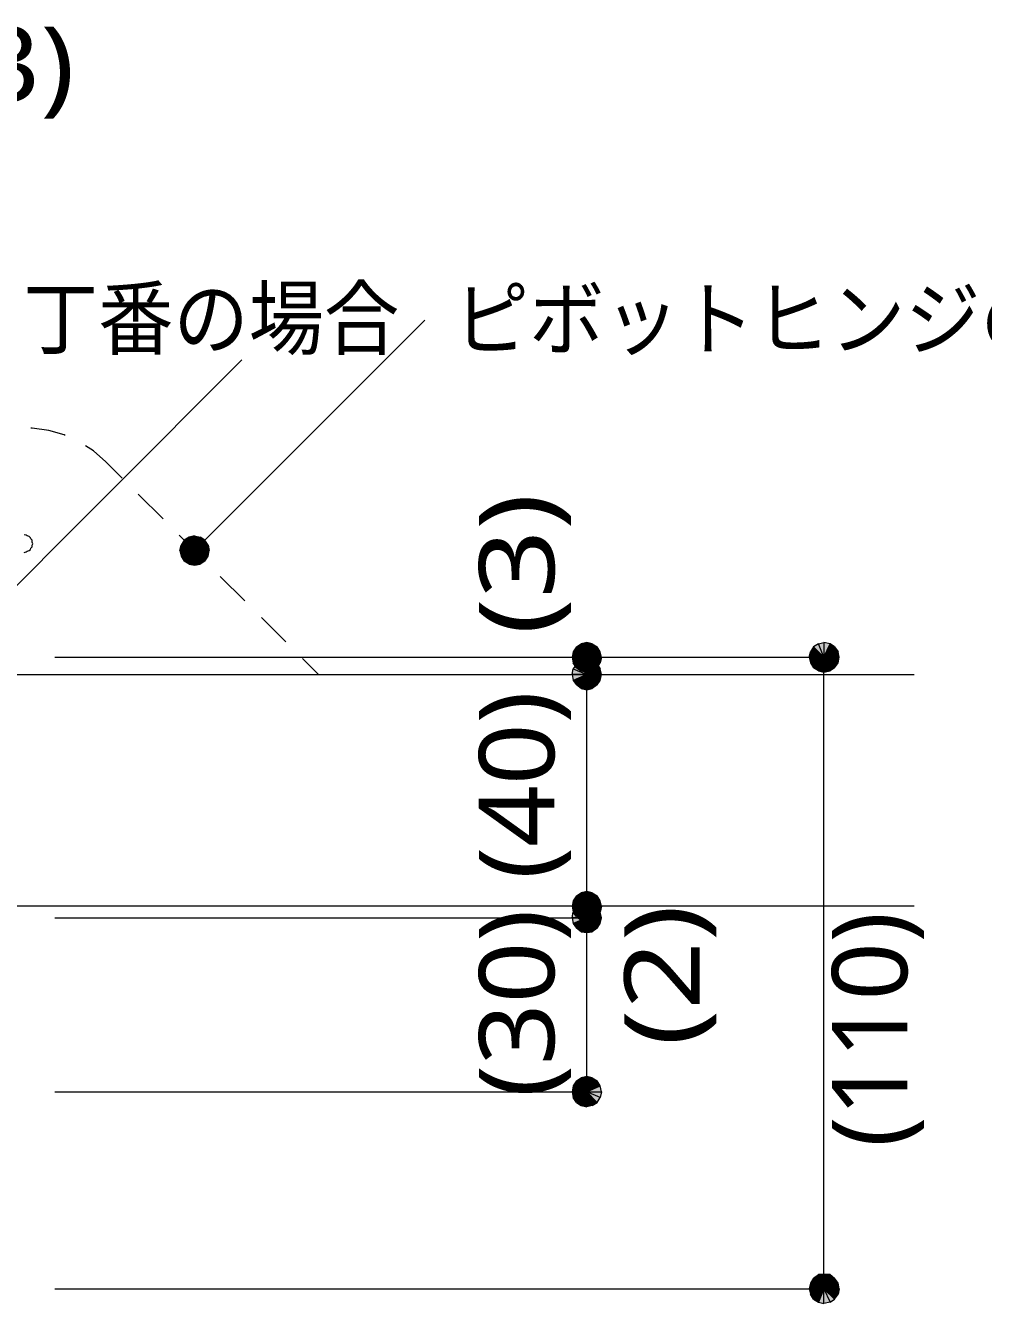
# Model space of a CAD drawing. Header units: millimetres. Extents: x 0 to 420, y 0 to 297.
# Drawn here: x 84.65 to 117.74, y 202.82 to 246.94 of the extents above; entities that cross this region are included whole.
import ezdxf
from ezdxf.enums import TextEntityAlignment as Align

# ---------------------------------------------------------------- set-up
doc = ezdxf.new("R2010")
doc.units = ezdxf.units.MM
doc.styles.add('kst32b', font='NotoSansJP-Variable.ttf')

msp = doc.modelspace()

# ---------------------------------------------------------------- hatches: boundary and pattern name
h = msp.add_hatch(color=7)
h.paths.add_polyline_path([(90.128, 229.171), (90.022, 229.002), (90.487, 228.812), (90.128, 229.171)])
h.paths.add_polyline_path([(90.022, 229.002), (90.487, 228.812), (89.979, 228.812), (90.022, 229.002)])
h.paths.add_polyline_path([(90.487, 228.812), (89.979, 228.812), (90.022, 228.621), (90.487, 228.812)])
for points in [[(90.297, 229.277), (90.128, 229.171), (90.487, 228.812), (90.297, 229.277)], [(103.569, 225.319), (103.526, 225.129), (104.034, 225.129), (103.569, 225.319)], [(112.712, 224.938), (112.755, 225.129), (112.226, 225.129), (112.712, 224.938)], [(104.5, 224.324), (104.542, 224.536), (104.034, 224.536), (104.5, 224.324)], [(103.569, 216.725), (103.526, 216.535), (104.034, 216.535), (103.569, 216.725)], [(104.5, 215.942), (104.542, 216.133), (104.034, 216.133), (104.5, 215.942)], [(103.569, 210.333), (103.526, 210.121), (104.034, 210.121), (103.569, 210.333)], [(111.76, 203.517), (111.718, 203.327), (112.226, 203.327), (111.76, 203.517)]]:
    msp.add_hatch(color=7).paths.add_polyline_path(points)
h = msp.add_hatch(color=7)
h.paths.add_polyline_path([(90.847, 229.171), (90.678, 229.277), (90.487, 228.812), (90.847, 229.171)])
h.paths.add_polyline_path([(90.678, 229.277), (90.487, 228.812), (90.487, 229.32), (90.678, 229.277)])
h.paths.add_polyline_path([(90.487, 228.812), (90.487, 229.32), (90.297, 229.277), (90.487, 228.812)])
h = msp.add_hatch(color=7)
h.paths.add_polyline_path([(90.953, 228.621), (90.996, 228.812), (90.487, 228.812), (90.953, 228.621)])
h.paths.add_polyline_path([(90.996, 228.812), (90.487, 228.812), (90.953, 229.002), (90.996, 228.812)])
h.paths.add_polyline_path([(90.487, 228.812), (90.953, 229.002), (90.847, 229.171), (90.487, 228.812)])
h = msp.add_hatch(color=7)
h.paths.add_polyline_path([(90.022, 228.621), (90.128, 228.452), (90.487, 228.812), (90.022, 228.621)])
h.paths.add_polyline_path([(90.128, 228.452), (90.487, 228.812), (90.297, 228.346), (90.128, 228.452)])
h.paths.add_polyline_path([(90.487, 228.812), (90.297, 228.346), (90.487, 228.304), (90.487, 228.812)])
h = msp.add_hatch(color=7)
h.paths.add_polyline_path([(90.487, 228.304), (90.678, 228.346), (90.487, 228.812), (90.487, 228.304)])
h.paths.add_polyline_path([(90.678, 228.346), (90.487, 228.812), (90.847, 228.452), (90.678, 228.346)])
h.paths.add_polyline_path([(90.487, 228.812), (90.847, 228.452), (90.953, 228.621), (90.487, 228.812)])
h = msp.add_hatch(color=7)
h.paths.add_polyline_path([(104.034, 225.637), (103.844, 225.594), (104.034, 225.129), (104.034, 225.637)])
h.paths.add_polyline_path([(103.844, 225.594), (104.034, 225.129), (103.674, 225.488), (103.844, 225.594)])
h.paths.add_polyline_path([(104.034, 225.129), (103.674, 225.488), (103.569, 225.319), (104.034, 225.129)])
h = msp.add_hatch(color=7)
h.paths.add_polyline_path([(104.5, 225.319), (104.394, 225.488), (104.034, 225.129), (104.5, 225.319)])
h.paths.add_polyline_path([(104.394, 225.488), (104.034, 225.129), (104.225, 225.594), (104.394, 225.488)])
h.paths.add_polyline_path([(104.034, 225.129), (104.225, 225.594), (104.034, 225.637), (104.034, 225.129)])
h = msp.add_hatch(color=7)
h.paths.add_polyline_path([(111.866, 225.488), (111.76, 225.319), (112.226, 225.129), (111.866, 225.488)])
h.paths.add_polyline_path([(111.76, 225.319), (112.226, 225.129), (111.718, 225.129), (111.76, 225.319)])
h.paths.add_polyline_path([(112.226, 225.129), (111.718, 225.129), (111.76, 224.938), (112.226, 225.129)])
h = msp.add_hatch(color=7)
h.paths.add_polyline_path([(112.437, 225.594), (112.226, 225.637), (112.226, 225.129), (112.437, 225.594)])
h.paths.add_polyline_path([(112.226, 225.637), (112.226, 225.129), (112.035, 225.594), (112.226, 225.637)])
h.paths.add_polyline_path([(112.226, 225.129), (112.035, 225.594), (111.866, 225.488), (112.226, 225.129)])
h = msp.add_hatch(color=7)
h.paths.add_polyline_path([(112.755, 225.129), (112.712, 225.319), (112.226, 225.129), (112.755, 225.129)])
h.paths.add_polyline_path([(112.712, 225.319), (112.226, 225.129), (112.586, 225.488), (112.712, 225.319)])
h.paths.add_polyline_path([(112.226, 225.129), (112.586, 225.488), (112.437, 225.594), (112.226, 225.129)])
h = msp.add_hatch(color=7)
h.paths.add_polyline_path([(103.526, 225.129), (103.569, 224.938), (104.034, 225.129), (103.526, 225.129)])
h.paths.add_polyline_path([(103.569, 224.938), (104.034, 225.129), (103.674, 224.769), (103.569, 224.938)])
h.paths.add_polyline_path([(104.034, 225.129), (103.674, 224.769), (103.844, 224.663), (104.034, 225.129)])
h = msp.add_hatch(color=7)
h.paths.add_polyline_path([(104.225, 225.002), (104.034, 225.044), (104.034, 224.536), (104.225, 225.002)])
h.paths.add_polyline_path([(104.034, 225.044), (104.034, 224.536), (103.844, 225.002), (104.034, 225.044)])
h.paths.add_polyline_path([(104.034, 224.536), (103.844, 225.002), (103.674, 224.896), (104.034, 224.536)])
h = msp.add_hatch(color=7)
h.paths.add_polyline_path([(103.844, 224.663), (104.034, 224.621), (104.034, 225.129), (103.844, 224.663)])
h.paths.add_polyline_path([(104.034, 224.621), (104.034, 225.129), (104.225, 224.663), (104.034, 224.621)])
h.paths.add_polyline_path([(104.034, 225.129), (104.225, 224.663), (104.394, 224.769), (104.034, 225.129)])
h = msp.add_hatch(color=7)
h.paths.add_polyline_path([(104.394, 224.769), (104.5, 224.938), (104.034, 225.129), (104.394, 224.769)])
h.paths.add_polyline_path([(104.5, 224.938), (104.034, 225.129), (104.542, 225.129), (104.5, 224.938)])
h.paths.add_polyline_path([(104.034, 225.129), (104.542, 225.129), (104.5, 225.319), (104.034, 225.129)])
h = msp.add_hatch(color=7)
h.paths.add_polyline_path([(111.76, 224.938), (111.866, 224.769), (112.226, 225.129), (111.76, 224.938)])
h.paths.add_polyline_path([(111.866, 224.769), (112.226, 225.129), (112.035, 224.663), (111.866, 224.769)])
h.paths.add_polyline_path([(112.226, 225.129), (112.035, 224.663), (112.226, 224.621), (112.226, 225.129)])
h = msp.add_hatch(color=7)
h.paths.add_polyline_path([(112.226, 224.621), (112.437, 224.663), (112.226, 225.129), (112.226, 224.621)])
h.paths.add_polyline_path([(112.437, 224.663), (112.226, 225.129), (112.586, 224.769), (112.437, 224.663)])
h.paths.add_polyline_path([(112.226, 225.129), (112.586, 224.769), (112.712, 224.938), (112.226, 225.129)])
h = msp.add_hatch(color=7)
h.paths.add_polyline_path([(103.674, 224.896), (103.569, 224.726), (104.034, 224.536), (103.674, 224.896)])
h.paths.add_polyline_path([(103.569, 224.726), (104.034, 224.536), (103.526, 224.536), (103.569, 224.726)])
h.paths.add_polyline_path([(104.034, 224.536), (103.526, 224.536), (103.569, 224.324), (104.034, 224.536)])
h = msp.add_hatch(color=7)
h.paths.add_polyline_path([(104.542, 224.536), (104.5, 224.726), (104.034, 224.536), (104.542, 224.536)])
h.paths.add_polyline_path([(104.5, 224.726), (104.034, 224.536), (104.394, 224.896), (104.5, 224.726)])
h.paths.add_polyline_path([(104.034, 224.536), (104.394, 224.896), (104.225, 225.002), (104.034, 224.536)])
h = msp.add_hatch(color=7)
h.paths.add_polyline_path([(103.569, 224.324), (103.674, 224.176), (104.034, 224.536), (103.569, 224.324)])
h.paths.add_polyline_path([(103.674, 224.176), (104.034, 224.536), (103.844, 224.049), (103.674, 224.176)])
h.paths.add_polyline_path([(104.034, 224.536), (103.844, 224.049), (104.034, 224.007), (104.034, 224.536)])
h = msp.add_hatch(color=7)
h.paths.add_polyline_path([(104.034, 224.007), (104.225, 224.049), (104.034, 224.536), (104.034, 224.007)])
h.paths.add_polyline_path([(104.225, 224.049), (104.034, 224.536), (104.394, 224.176), (104.225, 224.049)])
h.paths.add_polyline_path([(104.034, 224.536), (104.394, 224.176), (104.5, 224.324), (104.034, 224.536)])
h = msp.add_hatch(color=7)
h.paths.add_polyline_path([(104.034, 217.043), (103.844, 217.001), (104.034, 216.535), (104.034, 217.043)])
h.paths.add_polyline_path([(103.844, 217.001), (104.034, 216.535), (103.674, 216.895), (103.844, 217.001)])
h.paths.add_polyline_path([(104.034, 216.535), (103.674, 216.895), (103.569, 216.725), (104.034, 216.535)])
h = msp.add_hatch(color=7)
h.paths.add_polyline_path([(104.225, 216.598), (104.034, 216.641), (104.034, 216.133), (104.225, 216.598)])
h.paths.add_polyline_path([(104.034, 216.641), (104.034, 216.133), (103.844, 216.598), (104.034, 216.641)])
h.paths.add_polyline_path([(104.034, 216.133), (103.844, 216.598), (103.674, 216.493), (104.034, 216.133)])
h = msp.add_hatch(color=7)
h.paths.add_polyline_path([(104.5, 216.725), (104.394, 216.895), (104.034, 216.535), (104.5, 216.725)])
h.paths.add_polyline_path([(104.394, 216.895), (104.034, 216.535), (104.225, 217.001), (104.394, 216.895)])
h.paths.add_polyline_path([(104.034, 216.535), (104.225, 217.001), (104.034, 217.043), (104.034, 216.535)])
h = msp.add_hatch(color=7)
h.paths.add_polyline_path([(104.394, 216.175), (104.5, 216.323), (104.034, 216.535), (104.394, 216.175)])
h.paths.add_polyline_path([(104.5, 216.323), (104.034, 216.535), (104.542, 216.535), (104.5, 216.323)])
h.paths.add_polyline_path([(104.034, 216.535), (104.542, 216.535), (104.5, 216.725), (104.034, 216.535)])
h = msp.add_hatch(color=7)
h.paths.add_polyline_path([(103.526, 216.535), (103.569, 216.323), (104.034, 216.535), (103.526, 216.535)])
h.paths.add_polyline_path([(103.569, 216.323), (104.034, 216.535), (103.674, 216.175), (103.569, 216.323)])
h.paths.add_polyline_path([(104.034, 216.535), (103.674, 216.175), (103.844, 216.048), (104.034, 216.535)])
h = msp.add_hatch(color=7)
h.paths.add_polyline_path([(103.674, 216.493), (103.569, 216.323), (104.034, 216.133), (103.674, 216.493)])
h.paths.add_polyline_path([(103.569, 216.323), (104.034, 216.133), (103.526, 216.133), (103.569, 216.323)])
h.paths.add_polyline_path([(104.034, 216.133), (103.526, 216.133), (103.569, 215.942), (104.034, 216.133)])
h = msp.add_hatch(color=7)
h.paths.add_polyline_path([(103.844, 216.048), (104.034, 216.006), (104.034, 216.535), (103.844, 216.048)])
h.paths.add_polyline_path([(104.034, 216.006), (104.034, 216.535), (104.225, 216.048), (104.034, 216.006)])
h.paths.add_polyline_path([(104.034, 216.535), (104.225, 216.048), (104.394, 216.175), (104.034, 216.535)])
h = msp.add_hatch(color=7)
h.paths.add_polyline_path([(104.542, 216.133), (104.5, 216.323), (104.034, 216.133), (104.542, 216.133)])
h.paths.add_polyline_path([(104.5, 216.323), (104.034, 216.133), (104.394, 216.493), (104.5, 216.323)])
h.paths.add_polyline_path([(104.034, 216.133), (104.394, 216.493), (104.225, 216.598), (104.034, 216.133)])
h = msp.add_hatch(color=7)
h.paths.add_polyline_path([(103.569, 215.942), (103.674, 215.773), (104.034, 216.133), (103.569, 215.942)])
h.paths.add_polyline_path([(103.674, 215.773), (104.034, 216.133), (103.844, 215.646), (103.674, 215.773)])
h.paths.add_polyline_path([(104.034, 216.133), (103.844, 215.646), (104.034, 215.625), (104.034, 216.133)])
h = msp.add_hatch(color=7)
h.paths.add_polyline_path([(104.034, 215.625), (104.225, 215.646), (104.034, 216.133), (104.034, 215.625)])
h.paths.add_polyline_path([(104.225, 215.646), (104.034, 216.133), (104.394, 215.773), (104.225, 215.646)])
h.paths.add_polyline_path([(104.034, 216.133), (104.394, 215.773), (104.5, 215.942), (104.034, 216.133)])
h = msp.add_hatch(color=7)
h.paths.add_polyline_path([(104.034, 210.651), (103.844, 210.608), (104.034, 210.121), (104.034, 210.651)])
h.paths.add_polyline_path([(103.844, 210.608), (104.034, 210.121), (103.674, 210.503), (103.844, 210.608)])
h.paths.add_polyline_path([(104.034, 210.121), (103.674, 210.503), (103.569, 210.333), (104.034, 210.121)])
h = msp.add_hatch(color=7)
h.paths.add_polyline_path([(104.5, 210.333), (104.394, 210.503), (104.034, 210.121), (104.5, 210.333)])
h.paths.add_polyline_path([(104.394, 210.503), (104.034, 210.121), (104.225, 210.608), (104.394, 210.503)])
h.paths.add_polyline_path([(104.034, 210.121), (104.225, 210.608), (104.034, 210.651), (104.034, 210.121)])
h = msp.add_hatch(color=7)
h.paths.add_polyline_path([(103.526, 210.121), (103.569, 209.931), (104.034, 210.121), (103.526, 210.121)])
h.paths.add_polyline_path([(103.569, 209.931), (104.034, 210.121), (103.674, 209.762), (103.569, 209.931)])
h.paths.add_polyline_path([(104.034, 210.121), (103.674, 209.762), (103.844, 209.656), (104.034, 210.121)])
h = msp.add_hatch(color=7)
h.paths.add_polyline_path([(103.844, 209.656), (104.034, 209.613), (104.034, 210.121), (103.844, 209.656)])
h.paths.add_polyline_path([(104.034, 209.613), (104.034, 210.121), (104.225, 209.656), (104.034, 209.613)])
h.paths.add_polyline_path([(104.034, 210.121), (104.225, 209.656), (104.394, 209.762), (104.034, 210.121)])
h = msp.add_hatch(color=7)
h.paths.add_polyline_path([(104.394, 209.762), (104.5, 209.931), (104.034, 210.121), (104.394, 209.762)])
h.paths.add_polyline_path([(104.5, 209.931), (104.034, 210.121), (104.542, 210.121), (104.5, 209.931)])
h.paths.add_polyline_path([(104.034, 210.121), (104.542, 210.121), (104.5, 210.333), (104.034, 210.121)])
h = msp.add_hatch(color=7)
h.paths.add_polyline_path([(112.226, 203.835), (112.035, 203.814), (112.226, 203.327), (112.226, 203.835)])
h.paths.add_polyline_path([(112.035, 203.814), (112.226, 203.327), (111.866, 203.687), (112.035, 203.814)])
h.paths.add_polyline_path([(112.226, 203.327), (111.866, 203.687), (111.76, 203.517), (112.226, 203.327)])
h = msp.add_hatch(color=7)
h.paths.add_polyline_path([(112.712, 203.517), (112.586, 203.687), (112.226, 203.327), (112.712, 203.517)])
h.paths.add_polyline_path([(112.586, 203.687), (112.226, 203.327), (112.437, 203.814), (112.586, 203.687)])
h.paths.add_polyline_path([(112.226, 203.327), (112.437, 203.814), (112.226, 203.835), (112.226, 203.327)])
h = msp.add_hatch(color=7)
h.paths.add_polyline_path([(112.586, 202.967), (112.712, 203.137), (112.226, 203.327), (112.586, 202.967)])
h.paths.add_polyline_path([(112.712, 203.137), (112.226, 203.327), (112.755, 203.327), (112.712, 203.137)])
h.paths.add_polyline_path([(112.226, 203.327), (112.755, 203.327), (112.712, 203.517), (112.226, 203.327)])
h = msp.add_hatch(color=7)
h.paths.add_polyline_path([(111.718, 203.327), (111.76, 203.137), (112.226, 203.327), (111.718, 203.327)])
h.paths.add_polyline_path([(111.76, 203.137), (112.226, 203.327), (111.866, 202.967), (111.76, 203.137)])
h.paths.add_polyline_path([(112.226, 203.327), (111.866, 202.967), (112.035, 202.861), (112.226, 203.327)])
h = msp.add_hatch(color=7)
h.paths.add_polyline_path([(112.035, 202.861), (112.226, 202.819), (112.226, 203.327), (112.035, 202.861)])
h.paths.add_polyline_path([(112.226, 202.819), (112.226, 203.327), (112.437, 202.861), (112.226, 202.819)])
h.paths.add_polyline_path([(112.226, 203.327), (112.437, 202.861), (112.586, 202.967), (112.226, 203.327)])

# ---------------------------------------------------------------- linework, layer by layer
at = {"lineweight": 13}
for points in [[(98.446, 236.77), (90.763, 229.087)], [(82.931, 226.208), (92.117, 235.395)], [(86.021, 232.791), (85.979, 232.812), (85.45, 232.96), (84.878, 233.045), (84.836, 233.045)], [(87.99, 231.309), (87.418, 231.881), (86.995, 232.262), (86.72, 232.431)], [(89.408, 229.912), (88.54, 230.759)], [(84.603, 228.748), (84.667, 228.769), (84.709, 228.79), (84.773, 228.812), (84.815, 228.854), (84.836, 228.896), (84.878, 228.939), (84.878, 229.002), (84.9, 229.045), (84.878, 229.108), (84.878, 229.171), (84.836, 229.214), (84.815, 229.256), (84.773, 229.298), (84.709, 229.32), (84.667, 229.341), (84.603, 229.362)], [(90.805, 228.494), (89.958, 229.341)], [(92.223, 227.076), (91.377, 227.923)], [(93.641, 225.658), (92.795, 226.504)], [(85.662, 225.129), (112.226, 225.129)], [(85.662, 203.327), (112.226, 203.327), (112.226, 225.129)], [(94.763, 224.536), (94.213, 225.086)], [(104.034, 216.535), (104.034, 224.536), (104.034, 225.129)], [(82.656, 224.536), (115.337, 224.536)], [(115.337, 216.535), (82.656, 216.535)], [(85.662, 216.133), (104.034, 216.133), (104.034, 216.535)], [(85.662, 210.121), (104.034, 210.121), (104.034, 216.133)]]:
    msp.add_lwpolyline(points, dxfattribs=at)
at = {"lineweight": 0}
for points in [[(90.022, 229.002), (90.487, 228.812), (89.979, 228.812)], [(90.128, 229.171), (90.022, 229.002), (90.487, 228.812)], [(90.297, 229.277), (90.128, 229.171), (90.487, 228.812)], [(90.487, 228.812), (90.487, 229.32), (90.297, 229.277)], [(90.678, 229.277), (90.487, 228.812), (90.487, 229.32)], [(90.847, 229.171), (90.678, 229.277), (90.487, 228.812)], [(90.487, 228.812), (90.953, 229.002), (90.847, 229.171)], [(90.996, 228.812), (90.487, 228.812), (90.953, 229.002)], [(90.487, 228.812), (89.979, 228.812), (90.022, 228.621)], [(90.022, 228.621), (90.128, 228.452), (90.487, 228.812)], [(90.128, 228.452), (90.487, 228.812), (90.297, 228.346)], [(90.487, 228.812), (90.297, 228.346), (90.487, 228.304)], [(90.487, 228.304), (90.678, 228.346), (90.487, 228.812)], [(90.678, 228.346), (90.487, 228.812), (90.847, 228.452)], [(90.487, 228.812), (90.847, 228.452), (90.953, 228.621)], [(90.953, 228.621), (90.996, 228.812), (90.487, 228.812)], [(104.034, 225.129), (103.674, 225.488), (103.569, 225.319)], [(103.844, 225.594), (104.034, 225.129), (103.674, 225.488)], [(104.034, 225.637), (103.844, 225.594), (104.034, 225.129)], [(104.034, 225.129), (104.225, 225.594), (104.034, 225.637)], [(104.394, 225.488), (104.034, 225.129), (104.225, 225.594)], [(104.5, 225.319), (104.394, 225.488), (104.034, 225.129)], [(111.866, 225.488), (111.76, 225.319), (112.226, 225.129)], [(112.226, 225.129), (112.035, 225.594), (111.866, 225.488)], [(112.226, 225.637), (112.226, 225.129), (112.035, 225.594)], [(112.437, 225.594), (112.226, 225.637), (112.226, 225.129)], [(112.226, 225.129), (112.586, 225.488), (112.437, 225.594)], [(112.712, 225.319), (112.226, 225.129), (112.586, 225.488)], [(103.569, 225.319), (103.526, 225.129), (104.034, 225.129)], [(103.526, 225.129), (103.569, 224.938), (104.034, 225.129)], [(103.569, 224.938), (104.034, 225.129), (103.674, 224.769)], [(104.034, 225.129), (103.674, 224.769), (103.844, 224.663)], [(103.844, 224.663), (104.034, 224.621), (104.034, 225.129)], [(104.034, 225.044), (104.034, 224.536), (103.844, 225.002)], [(104.034, 225.129), (104.542, 225.129), (104.5, 225.319)], [(104.034, 224.621), (104.034, 225.129), (104.225, 224.663)], [(104.034, 225.129), (104.225, 224.663), (104.394, 224.769)], [(104.394, 224.769), (104.5, 224.938), (104.034, 225.129)], [(104.5, 224.938), (104.034, 225.129), (104.542, 225.129)], [(104.225, 225.002), (104.034, 225.044), (104.034, 224.536)], [(111.76, 225.319), (112.226, 225.129), (111.718, 225.129)], [(112.226, 225.129), (111.718, 225.129), (111.76, 224.938)], [(111.76, 224.938), (111.866, 224.769), (112.226, 225.129)], [(111.866, 224.769), (112.226, 225.129), (112.035, 224.663)], [(112.226, 225.129), (112.035, 224.663), (112.226, 224.621)], [(112.755, 225.129), (112.712, 225.319), (112.226, 225.129)], [(112.226, 224.621), (112.437, 224.663), (112.226, 225.129)], [(112.437, 224.663), (112.226, 225.129), (112.586, 224.769)], [(112.226, 225.129), (112.586, 224.769), (112.712, 224.938)], [(112.712, 224.938), (112.755, 225.129), (112.226, 225.129)], [(103.569, 224.726), (104.034, 224.536), (103.526, 224.536)], [(103.674, 224.896), (103.569, 224.726), (104.034, 224.536)], [(104.034, 224.536), (103.844, 225.002), (103.674, 224.896)], [(104.034, 224.536), (104.394, 224.896), (104.225, 225.002)], [(104.5, 224.726), (104.034, 224.536), (104.394, 224.896)], [(104.542, 224.536), (104.5, 224.726), (104.034, 224.536)], [(104.034, 224.536), (103.526, 224.536), (103.569, 224.324)], [(103.569, 224.324), (103.674, 224.176), (104.034, 224.536)], [(103.674, 224.176), (104.034, 224.536), (103.844, 224.049)], [(104.034, 224.536), (103.844, 224.049), (104.034, 224.007)], [(104.034, 224.007), (104.225, 224.049), (104.034, 224.536)], [(104.225, 224.049), (104.034, 224.536), (104.394, 224.176)], [(104.034, 224.536), (104.394, 224.176), (104.5, 224.324)], [(104.5, 224.324), (104.542, 224.536), (104.034, 224.536)], [(103.569, 216.725), (103.526, 216.535), (104.034, 216.535)], [(104.034, 216.535), (103.674, 216.895), (103.569, 216.725)], [(103.844, 217.001), (104.034, 216.535), (103.674, 216.895)], [(104.034, 217.043), (103.844, 217.001), (104.034, 216.535)], [(104.034, 216.641), (104.034, 216.133), (103.844, 216.598)], [(104.034, 216.535), (104.225, 217.001), (104.034, 217.043)], [(104.394, 216.895), (104.034, 216.535), (104.225, 217.001)], [(104.5, 216.725), (104.394, 216.895), (104.034, 216.535)], [(104.034, 216.535), (104.542, 216.535), (104.5, 216.725)], [(104.225, 216.598), (104.034, 216.641), (104.034, 216.133)], [(103.526, 216.535), (103.569, 216.323), (104.034, 216.535)], [(103.569, 216.323), (104.034, 216.133), (103.526, 216.133)], [(103.569, 216.323), (104.034, 216.535), (103.674, 216.175)], [(103.674, 216.493), (103.569, 216.323), (104.034, 216.133)], [(104.034, 216.133), (103.844, 216.598), (103.674, 216.493)], [(104.034, 216.535), (103.674, 216.175), (103.844, 216.048)], [(103.844, 216.048), (104.034, 216.006), (104.034, 216.535)], [(104.034, 216.133), (104.394, 216.493), (104.225, 216.598)], [(104.034, 216.006), (104.034, 216.535), (104.225, 216.048)], [(104.034, 216.535), (104.225, 216.048), (104.394, 216.175)], [(104.394, 216.175), (104.5, 216.323), (104.034, 216.535)], [(104.5, 216.323), (104.034, 216.535), (104.542, 216.535)], [(104.5, 216.323), (104.034, 216.133), (104.394, 216.493)], [(104.542, 216.133), (104.5, 216.323), (104.034, 216.133)], [(104.034, 216.133), (103.526, 216.133), (103.569, 215.942)], [(103.569, 215.942), (103.674, 215.773), (104.034, 216.133)], [(103.674, 215.773), (104.034, 216.133), (103.844, 215.646)], [(104.034, 216.133), (103.844, 215.646), (104.034, 215.625)], [(104.034, 215.625), (104.225, 215.646), (104.034, 216.133)], [(104.225, 215.646), (104.034, 216.133), (104.394, 215.773)], [(104.034, 216.133), (104.394, 215.773), (104.5, 215.942)], [(104.5, 215.942), (104.542, 216.133), (104.034, 216.133)], [(104.034, 210.121), (103.674, 210.503), (103.569, 210.333)], [(103.844, 210.608), (104.034, 210.121), (103.674, 210.503)], [(104.034, 210.651), (103.844, 210.608), (104.034, 210.121)], [(104.034, 210.121), (104.225, 210.608), (104.034, 210.651)], [(104.394, 210.503), (104.034, 210.121), (104.225, 210.608)], [(104.5, 210.333), (104.394, 210.503), (104.034, 210.121)], [(103.569, 210.333), (103.526, 210.121), (104.034, 210.121)], [(103.526, 210.121), (103.569, 209.931), (104.034, 210.121)], [(103.569, 209.931), (104.034, 210.121), (103.674, 209.762)], [(104.034, 210.121), (103.674, 209.762), (103.844, 209.656)], [(103.844, 209.656), (104.034, 209.613), (104.034, 210.121)], [(104.034, 210.121), (104.542, 210.121), (104.5, 210.333)], [(104.034, 209.613), (104.034, 210.121), (104.225, 209.656)], [(104.034, 210.121), (104.225, 209.656), (104.394, 209.762)], [(104.394, 209.762), (104.5, 209.931), (104.034, 210.121)], [(104.5, 209.931), (104.034, 210.121), (104.542, 210.121)], [(111.76, 203.517), (111.718, 203.327), (112.226, 203.327)], [(112.226, 203.327), (111.866, 203.687), (111.76, 203.517)], [(112.035, 203.814), (112.226, 203.327), (111.866, 203.687)], [(112.226, 203.835), (112.035, 203.814), (112.226, 203.327)], [(112.226, 203.327), (112.437, 203.814), (112.226, 203.835)], [(112.586, 203.687), (112.226, 203.327), (112.437, 203.814)], [(112.712, 203.517), (112.586, 203.687), (112.226, 203.327)], [(112.226, 203.327), (112.755, 203.327), (112.712, 203.517)], [(111.718, 203.327), (111.76, 203.137), (112.226, 203.327)], [(111.76, 203.137), (112.226, 203.327), (111.866, 202.967)], [(112.226, 203.327), (111.866, 202.967), (112.035, 202.861)], [(112.035, 202.861), (112.226, 202.819), (112.226, 203.327)], [(112.226, 202.819), (112.226, 203.327), (112.437, 202.861)], [(112.226, 203.327), (112.437, 202.861), (112.586, 202.967)], [(112.586, 202.967), (112.712, 203.137), (112.226, 203.327)], [(112.712, 203.137), (112.226, 203.327), (112.755, 203.327)]]:
    msp.add_lwpolyline(points, close=True, dxfattribs=at)

# ---------------------------------------------------------------- texts
at = {"style": 'kst32b'}
for s, height, p, p2 in [('(25)(3)', 2.5989, (74.909, 244.306), (86.343, 244.306)), ('丁番の場合', 2.0791, (84.561, 235.797), (97.555, 235.797)), ('ピボットヒンジの場合', 2.0791, (99.441, 235.775), (125.43, 235.775)), ('(3)', 2.5989, (102.912, 225.912), (102.912, 230.785)), ('(40)', 2.5989, (102.912, 217.466), (102.912, 223.964)), ('(30)', 2.5989, (102.912, 209.931), (102.912, 216.428)), ('(2)', 2.5989, (107.929, 211.709), (107.929, 216.582)), ('(110)', 2.5989, (115.104, 208.216), (115.104, 216.338))]:
    msp.add_text(s, height=height, dxfattribs=at).set_placement(p, p2, align=Align.FIT)

doc.saveas('drawing.dxf')
